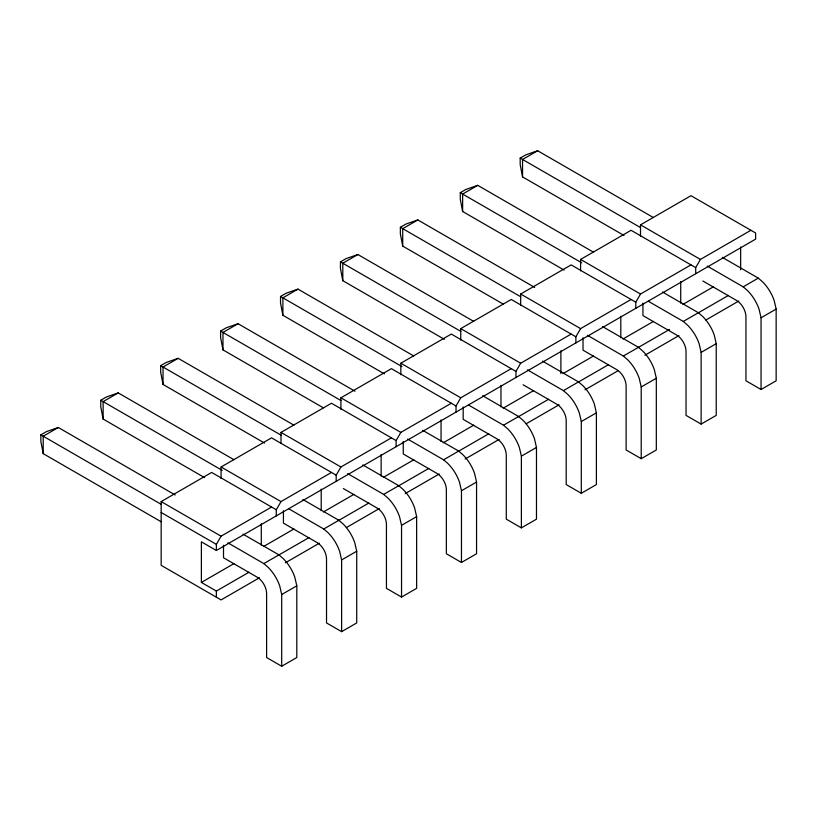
<?xml version="1.0" encoding="UTF-8"?>
<svg xmlns="http://www.w3.org/2000/svg" width="817" height="817" viewBox="0 0 817 817"><rect width="100%" height="100%" fill="white"/><g stroke="black" fill="none" stroke-linecap="round" stroke-linejoin="round"><path stroke-width="1.23" d="M249.042 572.196L216.362 591.069L201.38 582.419L201.38 541.834L216.362 550.484L216.362 544.357L221.08 536.187L271.561 507.04M276.279 515.884L276.279 509.757L280.997 501.587L331.477 472.44M336.195 481.295L336.195 475.167L340.914 466.997L391.394 437.851M396.112 446.705L396.112 440.577L400.83 432.397L451.311 403.251M456.029 412.105L456.029 405.978L460.747 397.808L511.238 368.661M515.956 377.515L515.956 371.388L520.674 363.218L571.154 334.071M575.873 342.926L575.873 336.788L580.591 328.618L631.071 299.471M635.789 308.326L635.789 302.198L640.508 294.028L690.988 264.882M695.706 273.736L695.706 267.608L700.424 259.428L750.905 230.292M161.204 521.777L43.209 453.649L40.85 441.394L40.85 434.848L46.508 431.58L58.303 427.495L175.206 494.99M204.587 477.628L103.126 419.06L100.767 406.795L100.767 400.259L106.435 396.991L118.23 392.906L234.019 459.757M264.504 443.039L163.043 384.46L160.683 372.205L160.683 365.669L166.351 362.401L178.147 358.316L293.936 425.167M323.318 407.806L222.97 349.87L220.61 337.605L220.61 331.069L226.268 327.801L238.064 323.716L354.956 391.21M384.337 373.849L282.886 315.27L280.527 303.015L280.527 296.479L286.185 293.211L297.98 289.126L413.77 355.977M444.254 339.259L342.803 280.68L340.444 268.425L340.444 261.889L346.102 258.611L357.897 254.526L473.697 321.387M503.078 304.026L402.72 246.091L400.361 233.825L400.361 227.289L406.018 224.021L417.814 219.936L534.716 287.421M564.098 270.07L462.636 211.491L460.277 199.236L460.277 192.7L465.945 189.432L477.741 185.347L593.53 252.198M624.014 235.47L522.553 176.901L520.194 164.646L520.194 158.1L525.862 154.832L537.657 150.747L653.447 217.598M58.303 427.495L43.209 436.217L43.209 453.649M118.23 392.906L103.126 401.617L103.126 419.06M178.147 358.316L163.043 367.027L163.043 384.46M238.064 323.716L222.97 332.437L222.97 349.87M297.98 289.126L282.886 297.837L282.886 315.27M357.897 254.526L342.803 263.248L342.803 280.68M417.814 219.936L402.72 228.658L402.72 246.091M477.741 185.347L462.636 194.058L462.636 211.491M537.657 150.747L522.553 159.468L522.553 176.901M259.489 577.742L221.08 599.923L161.163 565.333L161.163 501.587L211.644 472.44L276.279 509.757M221.08 478.466L221.08 466.997L271.561 437.851L336.195 475.167M280.997 443.294L280.997 432.397L331.477 403.251L396.112 440.577M340.914 409.276L340.914 397.808L391.394 368.661L456.029 405.978M400.83 374.686L400.83 363.218L451.311 334.071L515.956 371.388M460.747 340.097L460.747 328.618L511.238 299.471L575.873 336.788M520.674 305.497L520.674 294.028L571.154 264.882L635.789 302.198M580.591 270.907L580.591 259.428L631.071 230.292L695.706 267.608M640.508 236.317L640.508 224.838L690.988 195.692L755.623 233.008L755.623 239.136L216.362 550.484M201.38 582.419L234.06 563.556M263.472 546.573L293.977 528.956M323.399 511.973L353.904 494.367M383.316 477.383L413.821 459.767M443.233 442.794L473.737 425.177M503.149 408.194L533.654 390.587M563.066 373.604L593.571 355.987M622.993 339.004L653.498 321.398M682.91 304.414L713.415 286.808M227.872 542.825L263.84 563.597L278.944 554.876L283.315 558.675A29.565 17.065 60 0 1 294.814 577.221L296.806 585.82L296.806 657.532L281.702 666.253L266.608 657.532L266.608 593.52A13.348 7.7 60 0 0 257.171 577.18L223.511 557.745L223.511 545.286M288.881 508.858L323.757 529.008L338.861 520.286L343.232 524.075A29.565 17.065 60 0 1 354.731 542.621L356.723 551.22L356.723 622.942L341.618 631.653L326.524 622.942L326.524 558.93A13.348 7.7 60 0 0 317.088 542.58L283.428 523.146L283.428 510.696M347.705 473.635L383.684 494.408L398.778 485.696L403.159 489.485A29.565 17.065 60 0 1 414.648 508.031L416.639 516.63L416.639 588.342L401.545 597.064L386.441 588.342L386.441 524.33A13.348 7.7 60 0 0 377.005 507.99L343.344 488.556M407.622 439.046L443.6 459.818L458.694 451.096L463.076 454.885A29.565 17.065 60 0 1 474.565 473.441L476.556 482.04L476.556 553.752L461.462 562.474L446.358 553.752L446.358 489.74A13.348 7.7 60 0 0 436.921 473.4L403.261 453.966L403.261 441.507M468.631 405.079L503.517 425.218L518.611 416.507L522.992 420.295A29.565 17.065 60 0 1 534.492 438.841L536.473 447.44L536.473 519.163L521.379 527.874L506.285 519.163L506.285 455.151A13.348 7.7 60 0 0 496.848 438.8L463.178 419.366L463.178 406.917M527.465 369.856L563.434 390.628L578.528 381.917L582.909 385.706A29.565 17.065 60 0 1 594.408 404.252L596.39 412.851L596.39 484.563L581.296 493.284L566.201 484.563L566.201 420.551A13.348 7.7 60 0 0 556.765 404.211L523.105 384.776M587.382 335.266L623.351 356.038L638.455 347.317L642.826 351.106A29.565 17.065 60 0 1 654.325 369.662L656.317 378.251L656.317 449.973L641.212 458.684L626.118 449.973L626.118 385.961A13.348 7.7 60 0 0 616.682 369.611L583.021 350.176L583.021 337.727M648.392 301.299L683.278 321.438L698.372 312.727L702.743 316.516A29.565 17.065 60 0 1 714.242 335.062L716.233 343.661L716.233 415.383L701.129 424.094L686.035 415.383L686.035 351.361A13.348 7.7 60 0 0 676.599 335.021L642.938 315.587L642.938 303.138M707.216 266.076L743.194 286.849L758.288 278.127L762.669 281.916A29.565 17.065 60 0 1 774.159 300.472L776.15 309.071L776.15 380.783L761.056 389.505L745.952 380.783L745.952 316.771A13.348 7.7 60 0 0 736.515 300.431L702.855 280.997M278.454 555.223L308.959 537.606M338.371 520.623L368.875 503.017M398.298 486.033L428.802 468.417M458.214 451.433L488.719 433.827M518.131 416.844L548.636 399.237M578.048 382.254L608.553 364.637M637.965 347.654L669.562 329.414M697.892 313.064L728.386 295.448M285.388 562.79L319.406 543.152M346.398 527.568L379.323 508.562M405.222 493.611L439.24 473.962M465.139 459.011L499.167 439.372M526.158 423.788L559.083 404.783M584.982 389.821L617.897 370.816M644.899 355.232L678.917 335.593M705.908 320.009L738.834 300.993M281.702 666.253L281.702 594.531L296.806 585.82M341.618 631.653L341.618 559.941L356.723 551.22M401.545 597.064L401.545 525.341L416.639 516.63M461.462 562.474L461.462 490.751L476.556 482.04M521.379 527.874L521.379 456.162L536.473 447.44M581.296 493.284L581.296 421.562L596.39 412.851M641.212 458.684L641.212 386.972L656.317 378.251M701.129 424.094L701.129 352.382L716.233 343.661M761.056 389.505L761.056 317.782L776.15 309.071M722.31 257.365L758.288 278.127M640.508 224.838L700.424 259.428M520.194 158.1L640.559 227.596M662.393 291.955L698.372 312.727M580.591 259.428L640.508 294.028M460.277 192.7L581.735 262.819M602.476 326.545L638.455 347.317M520.674 294.028L580.591 328.618M400.361 227.289L520.715 296.775M542.559 361.145L578.528 381.917M460.747 328.618L520.674 363.218M340.444 261.889L460.798 331.375M482.643 395.734L518.611 416.507M400.83 363.218L460.747 397.808M280.527 296.479L401.984 366.598M422.726 430.334L458.694 451.096M340.914 397.808L400.83 432.397M220.61 331.069L340.965 400.555M362.799 464.924L398.778 485.696M280.997 432.397L340.914 466.997M160.683 365.669L281.048 435.155M302.882 499.514L338.861 520.286M221.08 466.997L280.997 501.587M100.767 400.259L222.224 470.388M242.966 534.114L278.944 554.876M161.163 501.587L221.08 536.187M40.85 434.848L161.204 504.344M161.163 512.484L216.362 544.357M743.194 286.849L747.565 290.638A29.565 17.065 60 0 1 759.064 309.183L761.056 317.782M683.278 321.438L687.648 325.227A29.565 17.065 60 0 1 699.148 343.783L701.129 352.382M623.351 356.038L627.732 359.827A29.565 17.065 60 0 1 639.231 378.373L641.212 386.972M563.434 390.628L567.815 394.417A29.565 17.065 60 0 1 579.304 412.963L581.296 421.562M503.517 425.218L507.898 429.017A29.565 17.065 60 0 1 519.387 447.563L521.379 456.162M443.6 459.818L447.971 463.607A29.565 17.065 60 0 1 459.471 482.153L461.462 490.751M383.684 494.408L388.055 498.196A29.565 17.065 60 0 1 399.554 516.752L401.545 525.341M323.757 529.008L328.138 532.796A29.565 17.065 60 0 1 339.637 551.342L341.618 559.941M263.84 563.597L268.221 567.386A29.565 17.065 60 0 1 279.72 585.932L281.702 594.531M740.651 246.979L740.651 269.814M680.724 281.569L680.724 303.138M620.808 316.169L620.808 337.727M560.891 350.759L560.891 373.594M500.974 385.358L500.974 406.917M441.057 419.948L441.057 441.507M381.141 454.538L381.141 476.107M321.214 489.138L321.214 510.696M261.297 523.728L261.297 545.286M216.362 591.069L216.362 597.196"/></g></svg>
